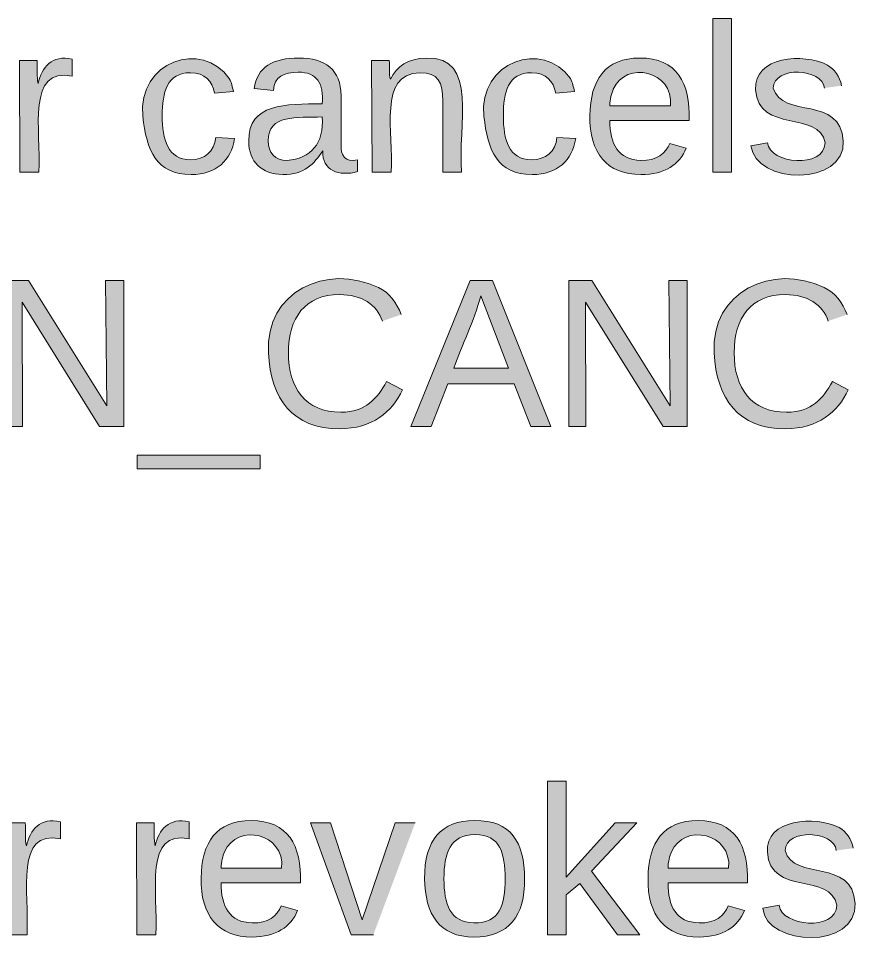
# Model space of a CAD drawing. Extents: x 3 to 1760, y 20 to 1040.
# Drawn here: x 1658.6 to 1720.2, y 625.2 to 693.6 of the extents above; entities that cross this region are included whole.
import ezdxf

# ---------------------------------------------------------------- set-up
doc = ezdxf.new("R2010")
doc.units = 0
doc.header["$MEASUREMENT"] = 0
doc.layers.add('Layer 1', color=7, linetype='Continuous', lineweight=0)

# ---------------------------------------------------------------- blocks, each defined once
blk = doc.blocks.new('Block_207')
at = {"layer": 'Layer 1', "true_color": 0x282c33, "transparency": 33554687}
h = blk.add_hatch(color=250, dxfattribs=at)
h.dxf.hatch_style = 2
edge = h.paths.add_edge_path()
edge.add_spline(control_points=[(1662.54, 689.339), (1659.17, 690.03), (1660.25, 685.407), (1660.077, 682.296), (1660.077, 682.296), (1658.695, 682.296), (1658.695, 682.296), (1658.695, 682.296), (1658.651, 690.506), (1658.651, 690.506), (1658.651, 690.506), (1659.948, 690.506), (1659.948, 690.506), (1659.991, 689.987), (1659.904, 689.252), (1660.034, 688.82), (1660.293, 689.987), (1661.028, 690.938), (1662.54, 690.592), (1662.54, 690.592), (1662.54, 689.339), (1662.54, 689.339)], knot_values=[0, 0, 0, 0, 1, 1, 1, 2, 2, 2, 3, 3, 3, 4, 4, 4, 5, 5, 5, 6, 6, 6, 7, 7, 7, 7], degree=3, periodic=0)
edge.add_line((1662.54, 689.339), (1662.54, 689.339))
at = {"layer": 'Layer 1'}
blk.add_open_spline([(1662.54, 689.339), (1659.17, 690.03), (1660.25, 685.407), (1660.077, 682.296), (1660.077, 682.296), (1658.695, 682.296), (1658.695, 682.296), (1658.695, 682.296), (1658.651, 690.506), (1658.651, 690.506), (1658.651, 690.506), (1659.948, 690.506), (1659.948, 690.506), (1659.991, 689.987), (1659.904, 689.252), (1660.034, 688.82), (1660.293, 689.987), (1661.028, 690.938), (1662.54, 690.592), (1662.54, 690.592), (1662.54, 689.339), (1662.54, 689.339)], degree=3, knots=[0, 0, 0, 0, 1, 1, 1, 2, 2, 2, 3, 3, 3, 4, 4, 4, 5, 5, 5, 6, 6, 6, 7, 7, 7, 7], dxfattribs=at)
blk = doc.blocks.new('Block_206')
at = {"layer": 'Layer 1'}
blk.add_blockref('Block_207', (0, 0), dxfattribs=at)
blk = doc.blocks.new('Block_209')
at = {"layer": 'Layer 1', "true_color": 0x282c33, "transparency": 33554687}
h = blk.add_hatch(color=250, dxfattribs=at)
h.dxf.hatch_style = 2
edge = h.paths.add_edge_path()
edge.add_spline(control_points=[(1709.596, 682.296), (1709.596, 682.296), (1709.596, 693.573), (1709.596, 693.573), (1709.596, 693.573), (1710.979, 693.573), (1710.979, 693.573), (1710.979, 693.573), (1710.979, 682.296), (1710.979, 682.296), (1710.979, 682.296), (1709.596, 682.296), (1709.596, 682.296)], knot_values=[0, 0, 0, 0, 1, 1, 1, 2, 2, 2, 3, 3, 3, 4, 4, 4, 4], degree=3, periodic=0)
edge.add_line((1709.596, 682.296), (1709.596, 682.296))
h = blk.add_hatch(color=250, dxfattribs=at)
h.dxf.hatch_style = 2
edge = h.paths.add_edge_path()
edge.add_spline(control_points=[(1671.225, 689.598), (1669.497, 689.598), (1669.151, 688.172), (1669.151, 686.444), (1669.151, 684.715), (1669.54, 683.203), (1671.225, 683.203), (1672.262, 683.203), (1672.997, 683.808), (1673.083, 684.845), (1673.083, 684.845), (1674.466, 684.759), (1674.466, 684.759), (1674.207, 683.16), (1673.127, 682.123), (1671.269, 682.123), (1668.719, 682.123), (1667.985, 683.894), (1667.725, 686.401), (1667.293, 690.419), (1672.09, 692.061), (1674.077, 689.166), (1674.25, 688.864), (1674.293, 688.561), (1674.38, 688.215), (1674.38, 688.215), (1672.997, 688.086), (1672.997, 688.086), (1672.824, 688.993), (1672.306, 689.598), (1671.225, 689.598)], knot_values=[0, 0, 0, 0, 1, 1, 1, 2, 2, 2, 3, 3, 3, 4, 4, 4, 5, 5, 5, 6, 6, 6, 7, 7, 7, 8, 8, 8, 9, 9, 9, 10, 10, 10, 10], degree=3, periodic=0)
edge.add_line((1671.225, 689.598), (1671.225, 689.598))
h = blk.add_hatch(color=250, dxfattribs=at)
h.dxf.hatch_style = 2
edge = h.paths.add_edge_path()
edge.add_spline(control_points=[(1696.287, 689.598), (1694.559, 689.598), (1694.213, 688.172), (1694.213, 686.444), (1694.213, 684.715), (1694.602, 683.203), (1696.287, 683.203), (1697.324, 683.203), (1698.059, 683.808), (1698.145, 684.845), (1698.145, 684.845), (1699.528, 684.759), (1699.528, 684.759), (1699.269, 683.16), (1698.188, 682.123), (1696.33, 682.123), (1693.781, 682.123), (1693.046, 683.894), (1692.787, 686.401), (1692.355, 690.419), (1697.151, 692.061), (1699.139, 689.166), (1699.312, 688.864), (1699.355, 688.561), (1699.441, 688.215), (1699.441, 688.215), (1698.059, 688.086), (1698.059, 688.086), (1697.886, 688.993), (1697.367, 689.598), (1696.287, 689.598)], knot_values=[0, 0, 0, 0, 1, 1, 1, 2, 2, 2, 3, 3, 3, 4, 4, 4, 5, 5, 5, 6, 6, 6, 7, 7, 7, 8, 8, 8, 9, 9, 9, 10, 10, 10, 10], degree=3, periodic=0)
edge.add_line((1696.287, 689.598), (1696.287, 689.598))
h = blk.add_hatch(color=250, dxfattribs=at)
h.dxf.hatch_style = 2
edge = h.paths.add_edge_path()
edge.add_spline(control_points=[(1680.948, 683.851), (1680.3, 682.944), (1679.608, 682.08), (1678.009, 682.123), (1676.454, 682.166), (1675.503, 683.03), (1675.503, 684.586), (1675.46, 687.351), (1678.225, 687.308), (1680.904, 687.308), (1681.034, 688.82), (1680.516, 689.641), (1679.133, 689.641), (1678.096, 689.598), (1677.361, 689.339), (1677.318, 688.302), (1677.318, 688.302), (1675.892, 688.431), (1675.892, 688.431), (1676.108, 690.03), (1677.318, 690.678), (1679.176, 690.678), (1681.12, 690.678), (1682.287, 689.814), (1682.287, 687.913), (1682.287, 687.913), (1682.287, 684.37), (1682.287, 684.37), (1682.244, 683.506), (1682.59, 682.987), (1683.497, 683.203), (1683.497, 683.203), (1683.497, 682.339), (1683.497, 682.339), (1682.158, 681.95), (1680.861, 682.425), (1680.948, 683.851)], knot_values=[0, 0, 0, 0, 1, 1, 1, 2, 2, 2, 3, 3, 3, 4, 4, 4, 5, 5, 5, 6, 6, 6, 7, 7, 7, 8, 8, 8, 9, 9, 9, 10, 10, 10, 11, 11, 11, 12, 12, 12, 12], degree=3, periodic=0)
edge = h.paths.add_edge_path()
edge.add_spline(control_points=[(1676.929, 684.586), (1676.929, 683.722), (1677.448, 683.16), (1678.312, 683.16), (1680.083, 683.289), (1681.034, 684.413), (1680.904, 686.357), (1679.046, 686.271), (1676.929, 686.573), (1676.929, 684.586)], knot_values=[0, 0, 0, 0, 1, 1, 1, 2, 2, 2, 3, 3, 3, 3], degree=3, periodic=0)
edge.add_line((1676.929, 684.586), (1676.929, 684.586))
h = blk.add_hatch(color=250, dxfattribs=at)
h.dxf.hatch_style = 2
edge = h.paths.add_edge_path()
edge.add_spline(control_points=[(1688.553, 690.678), (1692.398, 690.851), (1690.843, 685.666), (1691.145, 682.296), (1691.145, 682.296), (1689.762, 682.296), (1689.762, 682.296), (1689.762, 682.296), (1689.762, 687.524), (1689.762, 687.524), (1689.762, 688.864), (1689.417, 689.641), (1688.077, 689.598), (1684.966, 689.512), (1686.176, 685.191), (1685.96, 682.296), (1685.96, 682.296), (1684.577, 682.296), (1684.577, 682.296), (1684.577, 682.296), (1684.534, 690.506), (1684.534, 690.506), (1684.534, 690.506), (1685.83, 690.506), (1685.83, 690.506), (1685.874, 690.073), (1685.787, 689.468), (1685.917, 689.123), (1686.392, 690.073), (1687.17, 690.635), (1688.553, 690.678)], knot_values=[0, 0, 0, 0, 1, 1, 1, 2, 2, 2, 3, 3, 3, 4, 4, 4, 5, 5, 5, 6, 6, 6, 7, 7, 7, 8, 8, 8, 9, 9, 9, 10, 10, 10, 10], degree=3, periodic=0)
edge.add_line((1688.553, 690.678), (1688.553, 690.678))
h = blk.add_hatch(color=250, dxfattribs=at)
h.dxf.hatch_style = 2
edge = h.paths.add_edge_path()
edge.add_spline(control_points=[(1704.238, 690.678), (1706.96, 690.678), (1707.954, 688.864), (1707.867, 686.098), (1707.867, 686.098), (1702.034, 686.098), (1702.034, 686.098), (1702.034, 684.37), (1702.639, 683.203), (1704.324, 683.16), (1705.448, 683.117), (1706.182, 683.678), (1706.441, 684.413), (1706.441, 684.413), (1707.651, 684.067), (1707.651, 684.067), (1707.176, 682.857), (1706.053, 682.123), (1704.324, 682.123), (1701.818, 682.123), (1700.522, 683.722), (1700.565, 686.444), (1700.608, 689.08), (1701.688, 690.678), (1704.238, 690.678)], knot_values=[0, 0, 0, 0, 1, 1, 1, 2, 2, 2, 3, 3, 3, 4, 4, 4, 5, 5, 5, 6, 6, 6, 7, 7, 7, 8, 8, 8, 8], degree=3, periodic=0)
edge = h.paths.add_edge_path()
edge.add_spline(control_points=[(1706.485, 687.178), (1706.744, 689.771), (1703.201, 690.506), (1702.293, 688.388), (1702.164, 688.086), (1702.034, 687.654), (1702.034, 687.178), (1702.034, 687.178), (1706.485, 687.178), (1706.485, 687.178)], knot_values=[0, 0, 0, 0, 1, 1, 1, 2, 2, 2, 3, 3, 3, 3], degree=3, periodic=0)
edge.add_line((1706.485, 687.178), (1706.485, 687.178))
h = blk.add_hatch(color=250, dxfattribs=at)
h.dxf.hatch_style = 2
edge = h.paths.add_edge_path()
edge.add_spline(control_points=[(1717.806, 688.475), (1717.676, 689.944), (1714.09, 690.117), (1714.046, 688.475), (1714.695, 686.185), (1719.016, 687.956), (1719.188, 684.586), (1719.361, 681.215), (1712.707, 681.388), (1712.404, 684.24), (1712.404, 684.24), (1713.614, 684.456), (1713.614, 684.456), (1713.787, 682.901), (1717.806, 682.512), (1717.849, 684.456), (1717.417, 686.876), (1712.966, 685.104), (1712.75, 688.345), (1712.577, 690.808), (1716.293, 691.067), (1718.022, 690.16), (1718.54, 689.857), (1718.929, 689.339), (1719.059, 688.648)], knot_values=[0, 0, 0, 0, 1, 1, 1, 2, 2, 2, 3, 3, 3, 4, 4, 4, 5, 5, 5, 6, 6, 6, 7, 7, 7, 8, 8, 8, 8], degree=3, periodic=0)
edge.add_line((1719.059, 688.648), (1717.806, 688.475))
at = {"layer": 'Layer 1'}
for points, knots in [([(1709.596, 682.296), (1709.596, 682.296), (1709.596, 693.573), (1709.596, 693.573), (1709.596, 693.573), (1710.979, 693.573), (1710.979, 693.573), (1710.979, 693.573), (1710.979, 682.296), (1710.979, 682.296), (1710.979, 682.296), (1709.596, 682.296), (1709.596, 682.296)], [0, 0, 0, 0, 1, 1, 1, 2, 2, 2, 3, 3, 3, 4, 4, 4, 4]), ([(1671.225, 689.598), (1669.497, 689.598), (1669.151, 688.172), (1669.151, 686.444), (1669.151, 684.715), (1669.54, 683.203), (1671.225, 683.203), (1672.262, 683.203), (1672.997, 683.808), (1673.083, 684.845), (1673.083, 684.845), (1674.466, 684.759), (1674.466, 684.759), (1674.207, 683.16), (1673.127, 682.123), (1671.269, 682.123), (1668.719, 682.123), (1667.985, 683.894), (1667.725, 686.401), (1667.293, 690.419), (1672.09, 692.061), (1674.077, 689.166), (1674.25, 688.864), (1674.293, 688.561), (1674.38, 688.215), (1674.38, 688.215), (1672.997, 688.086), (1672.997, 688.086), (1672.824, 688.993), (1672.306, 689.598), (1671.225, 689.598)], [0, 0, 0, 0, 1, 1, 1, 2, 2, 2, 3, 3, 3, 4, 4, 4, 5, 5, 5, 6, 6, 6, 7, 7, 7, 8, 8, 8, 9, 9, 9, 10, 10, 10, 10]), ([(1696.287, 689.598), (1694.559, 689.598), (1694.213, 688.172), (1694.213, 686.444), (1694.213, 684.715), (1694.602, 683.203), (1696.287, 683.203), (1697.324, 683.203), (1698.059, 683.808), (1698.145, 684.845), (1698.145, 684.845), (1699.528, 684.759), (1699.528, 684.759), (1699.269, 683.16), (1698.188, 682.123), (1696.33, 682.123), (1693.781, 682.123), (1693.046, 683.894), (1692.787, 686.401), (1692.355, 690.419), (1697.151, 692.061), (1699.139, 689.166), (1699.312, 688.864), (1699.355, 688.561), (1699.441, 688.215), (1699.441, 688.215), (1698.059, 688.086), (1698.059, 688.086), (1697.886, 688.993), (1697.367, 689.598), (1696.287, 689.598)], [0, 0, 0, 0, 1, 1, 1, 2, 2, 2, 3, 3, 3, 4, 4, 4, 5, 5, 5, 6, 6, 6, 7, 7, 7, 8, 8, 8, 9, 9, 9, 10, 10, 10, 10]), ([(1680.948, 683.851), (1680.3, 682.944), (1679.608, 682.08), (1678.009, 682.123), (1676.454, 682.166), (1675.503, 683.03), (1675.503, 684.586), (1675.46, 687.351), (1678.225, 687.308), (1680.904, 687.308), (1681.034, 688.82), (1680.516, 689.641), (1679.133, 689.641), (1678.096, 689.598), (1677.361, 689.339), (1677.318, 688.302), (1677.318, 688.302), (1675.892, 688.431), (1675.892, 688.431), (1676.108, 690.03), (1677.318, 690.678), (1679.176, 690.678), (1681.12, 690.678), (1682.287, 689.814), (1682.287, 687.913), (1682.287, 687.913), (1682.287, 684.37), (1682.287, 684.37), (1682.244, 683.506), (1682.59, 682.987), (1683.497, 683.203), (1683.497, 683.203), (1683.497, 682.339), (1683.497, 682.339), (1682.158, 681.95), (1680.861, 682.425), (1680.948, 683.851)], [0, 0, 0, 0, 1, 1, 1, 2, 2, 2, 3, 3, 3, 4, 4, 4, 5, 5, 5, 6, 6, 6, 7, 7, 7, 8, 8, 8, 9, 9, 9, 10, 10, 10, 11, 11, 11, 12, 12, 12, 12]), ([(1688.553, 690.678), (1692.398, 690.851), (1690.843, 685.666), (1691.145, 682.296), (1691.145, 682.296), (1689.762, 682.296), (1689.762, 682.296), (1689.762, 682.296), (1689.762, 687.524), (1689.762, 687.524), (1689.762, 688.864), (1689.417, 689.641), (1688.077, 689.598), (1684.966, 689.512), (1686.176, 685.191), (1685.96, 682.296), (1685.96, 682.296), (1684.577, 682.296), (1684.577, 682.296), (1684.577, 682.296), (1684.534, 690.506), (1684.534, 690.506), (1684.534, 690.506), (1685.83, 690.506), (1685.83, 690.506), (1685.874, 690.073), (1685.787, 689.468), (1685.917, 689.123), (1686.392, 690.073), (1687.17, 690.635), (1688.553, 690.678)], [0, 0, 0, 0, 1, 1, 1, 2, 2, 2, 3, 3, 3, 4, 4, 4, 5, 5, 5, 6, 6, 6, 7, 7, 7, 8, 8, 8, 9, 9, 9, 10, 10, 10, 10]), ([(1704.238, 690.678), (1706.96, 690.678), (1707.954, 688.864), (1707.867, 686.098), (1707.867, 686.098), (1702.034, 686.098), (1702.034, 686.098), (1702.034, 684.37), (1702.639, 683.203), (1704.324, 683.16), (1705.448, 683.117), (1706.182, 683.678), (1706.441, 684.413), (1706.441, 684.413), (1707.651, 684.067), (1707.651, 684.067), (1707.176, 682.857), (1706.053, 682.123), (1704.324, 682.123), (1701.818, 682.123), (1700.522, 683.722), (1700.565, 686.444), (1700.608, 689.08), (1701.688, 690.678), (1704.238, 690.678)], [0, 0, 0, 0, 1, 1, 1, 2, 2, 2, 3, 3, 3, 4, 4, 4, 5, 5, 5, 6, 6, 6, 7, 7, 7, 8, 8, 8, 8]), ([(1706.485, 687.178), (1706.744, 689.771), (1703.201, 690.506), (1702.293, 688.388), (1702.164, 688.086), (1702.034, 687.654), (1702.034, 687.178), (1702.034, 687.178), (1706.485, 687.178), (1706.485, 687.178)], [0, 0, 0, 0, 1, 1, 1, 2, 2, 2, 3, 3, 3, 3]), ([(1717.806, 688.475), (1717.676, 689.944), (1714.09, 690.117), (1714.046, 688.475), (1714.695, 686.185), (1719.016, 687.956), (1719.188, 684.586), (1719.361, 681.215), (1712.707, 681.388), (1712.404, 684.24), (1712.404, 684.24), (1713.614, 684.456), (1713.614, 684.456), (1713.787, 682.901), (1717.806, 682.512), (1717.849, 684.456), (1717.417, 686.876), (1712.966, 685.104), (1712.75, 688.345), (1712.577, 690.808), (1716.293, 691.067), (1718.022, 690.16), (1718.54, 689.857), (1718.929, 689.339), (1719.059, 688.648)], [0, 0, 0, 0, 1, 1, 1, 2, 2, 2, 3, 3, 3, 4, 4, 4, 5, 5, 5, 6, 6, 6, 7, 7, 7, 8, 8, 8, 8]), ([(1676.929, 684.586), (1676.929, 683.722), (1677.448, 683.16), (1678.312, 683.16), (1680.083, 683.289), (1681.034, 684.413), (1680.904, 686.357), (1679.046, 686.271), (1676.929, 686.573), (1676.929, 684.586)], [0, 0, 0, 0, 1, 1, 1, 2, 2, 2, 3, 3, 3, 3])]:
    blk.add_open_spline(points, degree=3, knots=knots, dxfattribs=at)
blk = doc.blocks.new('Block_208')
at = {"layer": 'Layer 1'}
blk.add_blockref('Block_209', (0, 0), dxfattribs=at)
blk = doc.blocks.new('Block_211')
at = {"layer": 'Layer 1', "true_color": 0x282c33, "transparency": 33554687}
h = blk.add_hatch(color=250, dxfattribs=at)
h.dxf.hatch_style = 2
edge = h.paths.add_edge_path()
edge.add_spline(control_points=[(1685.333, 671.364), (1684.901, 672.573), (1683.821, 673.308), (1682.179, 673.308), (1679.63, 673.308), (1678.42, 671.58), (1678.42, 669.03), (1678.42, 666.438), (1679.673, 664.666), (1682.266, 664.666), (1684.124, 664.666), (1684.945, 665.703), (1685.636, 666.913), (1685.636, 666.913), (1686.803, 666.308), (1686.803, 666.308), (1686.025, 664.666), (1684.599, 663.456), (1682.179, 663.456), (1678.722, 663.456), (1677.124, 665.617), (1676.951, 669.03), (1676.691, 673.524), (1681.228, 675.641), (1685.031, 673.827), (1685.852, 673.438), (1686.37, 672.703), (1686.716, 671.839)], knot_values=[0, 0, 0, 0, 1, 1, 1, 2, 2, 2, 3, 3, 3, 4, 4, 4, 5, 5, 5, 6, 6, 6, 7, 7, 7, 8, 8, 8, 9, 9, 9, 9], degree=3, periodic=0)
edge.add_line((1686.716, 671.839), (1685.333, 671.364))
h = blk.add_hatch(color=250, dxfattribs=at)
h.dxf.hatch_style = 2
edge = h.paths.add_edge_path()
edge.add_spline(control_points=[(1718.087, 671.364), (1717.654, 672.573), (1716.574, 673.308), (1714.932, 673.308), (1712.383, 673.308), (1711.173, 671.58), (1711.173, 669.03), (1711.173, 666.438), (1712.426, 664.666), (1715.019, 664.666), (1716.877, 664.666), (1717.698, 665.703), (1718.389, 666.913), (1718.389, 666.913), (1719.556, 666.308), (1719.556, 666.308), (1718.778, 664.666), (1717.352, 663.456), (1714.932, 663.456), (1711.475, 663.456), (1709.877, 665.617), (1709.704, 669.03), (1709.445, 673.524), (1713.982, 675.641), (1717.784, 673.827), (1718.605, 673.438), (1719.124, 672.703), (1719.469, 671.839)], knot_values=[0, 0, 0, 0, 1, 1, 1, 2, 2, 2, 3, 3, 3, 4, 4, 4, 5, 5, 5, 6, 6, 6, 7, 7, 7, 8, 8, 8, 9, 9, 9, 9], degree=3, periodic=0)
edge.add_line((1719.469, 671.839), (1718.087, 671.364))
h = blk.add_hatch(color=250, dxfattribs=at)
h.dxf.hatch_style = 2
edge = h.paths.add_edge_path()
edge.add_spline(control_points=[(1664.549, 663.629), (1664.549, 663.629), (1658.846, 672.746), (1658.846, 672.746), (1658.846, 672.746), (1658.889, 663.629), (1658.889, 663.629), (1658.889, 663.629), (1657.636, 663.629), (1657.636, 663.629), (1657.636, 663.629), (1657.636, 674.345), (1657.636, 674.345), (1657.636, 674.345), (1659.321, 674.345), (1659.321, 674.345), (1659.321, 674.345), (1665.068, 665.141), (1665.068, 665.141), (1665.068, 665.141), (1664.982, 674.345), (1664.982, 674.345), (1664.982, 674.345), (1666.321, 674.345), (1666.321, 674.345), (1666.321, 674.345), (1666.321, 663.629), (1666.321, 663.629), (1666.321, 663.629), (1664.549, 663.629), (1664.549, 663.629)], knot_values=[0, 0, 0, 0, 1, 1, 1, 2, 2, 2, 3, 3, 3, 4, 4, 4, 5, 5, 5, 6, 6, 6, 7, 7, 7, 8, 8, 8, 9, 9, 9, 10, 10, 10, 10], degree=3, periodic=0)
edge.add_line((1664.549, 663.629), (1664.549, 663.629))
h = blk.add_hatch(color=250, dxfattribs=at)
h.dxf.hatch_style = 2
edge = h.paths.add_edge_path()
edge.add_spline(control_points=[(1696.222, 663.629), (1696.222, 663.629), (1695.012, 666.74), (1695.012, 666.74), (1695.012, 666.74), (1690.13, 666.74), (1690.13, 666.74), (1690.13, 666.74), (1688.92, 663.629), (1688.92, 663.629), (1688.92, 663.629), (1687.407, 663.629), (1687.407, 663.629), (1687.407, 663.629), (1691.772, 674.345), (1691.772, 674.345), (1691.772, 674.345), (1693.414, 674.345), (1693.414, 674.345), (1693.414, 674.345), (1697.691, 663.629), (1697.691, 663.629), (1697.691, 663.629), (1696.222, 663.629), (1696.222, 663.629)], knot_values=[0, 0, 0, 0, 1, 1, 1, 2, 2, 2, 3, 3, 3, 4, 4, 4, 5, 5, 5, 6, 6, 6, 7, 7, 7, 8, 8, 8, 8], degree=3, periodic=0)
edge = h.paths.add_edge_path()
edge.add_spline(control_points=[(1694.58, 667.907), (1694.58, 667.907), (1692.549, 673.222), (1692.549, 673.222), (1692.031, 671.277), (1691.21, 669.678), (1690.562, 667.907), (1690.562, 667.907), (1694.58, 667.907), (1694.58, 667.907)], knot_values=[0, 0, 0, 0, 1, 1, 1, 2, 2, 2, 3, 3, 3, 3], degree=3, periodic=0)
edge.add_line((1694.58, 667.907), (1694.58, 667.907))
h = blk.add_hatch(color=250, dxfattribs=at)
h.dxf.hatch_style = 2
edge = h.paths.add_edge_path()
edge.add_spline(control_points=[(1705.945, 663.629), (1705.945, 663.629), (1700.241, 672.746), (1700.241, 672.746), (1700.241, 672.746), (1700.284, 663.629), (1700.284, 663.629), (1700.284, 663.629), (1699.031, 663.629), (1699.031, 663.629), (1699.031, 663.629), (1699.031, 674.345), (1699.031, 674.345), (1699.031, 674.345), (1700.716, 674.345), (1700.716, 674.345), (1700.716, 674.345), (1706.463, 665.141), (1706.463, 665.141), (1706.463, 665.141), (1706.377, 674.345), (1706.377, 674.345), (1706.377, 674.345), (1707.716, 674.345), (1707.716, 674.345), (1707.716, 674.345), (1707.716, 663.629), (1707.716, 663.629), (1707.716, 663.629), (1705.945, 663.629), (1705.945, 663.629)], knot_values=[0, 0, 0, 0, 1, 1, 1, 2, 2, 2, 3, 3, 3, 4, 4, 4, 5, 5, 5, 6, 6, 6, 7, 7, 7, 8, 8, 8, 9, 9, 9, 10, 10, 10, 10], degree=3, periodic=0)
edge.add_line((1705.945, 663.629), (1705.945, 663.629))
h = blk.add_hatch(color=250, dxfattribs=at)
h.dxf.hatch_style = 2
edge = h.paths.add_edge_path()
edge.add_spline(control_points=[(1667.315, 660.518), (1667.315, 660.518), (1667.315, 661.512), (1667.315, 661.512), (1667.315, 661.512), (1676.346, 661.512), (1676.346, 661.512), (1676.346, 661.512), (1676.346, 660.518), (1676.346, 660.518), (1676.346, 660.518), (1667.315, 660.518), (1667.315, 660.518)], knot_values=[0, 0, 0, 0, 1, 1, 1, 2, 2, 2, 3, 3, 3, 4, 4, 4, 4], degree=3, periodic=0)
edge.add_line((1667.315, 660.518), (1667.315, 660.518))
at = {"layer": 'Layer 1'}
for points, knots in [([(1685.333, 671.364), (1684.901, 672.573), (1683.821, 673.308), (1682.179, 673.308), (1679.63, 673.308), (1678.42, 671.58), (1678.42, 669.03), (1678.42, 666.438), (1679.673, 664.666), (1682.266, 664.666), (1684.124, 664.666), (1684.945, 665.703), (1685.636, 666.913), (1685.636, 666.913), (1686.803, 666.308), (1686.803, 666.308), (1686.025, 664.666), (1684.599, 663.456), (1682.179, 663.456), (1678.722, 663.456), (1677.124, 665.617), (1676.951, 669.03), (1676.691, 673.524), (1681.228, 675.641), (1685.031, 673.827), (1685.852, 673.438), (1686.37, 672.703), (1686.716, 671.839)], [0, 0, 0, 0, 1, 1, 1, 2, 2, 2, 3, 3, 3, 4, 4, 4, 5, 5, 5, 6, 6, 6, 7, 7, 7, 8, 8, 8, 9, 9, 9, 9]), ([(1718.087, 671.364), (1717.654, 672.573), (1716.574, 673.308), (1714.932, 673.308), (1712.383, 673.308), (1711.173, 671.58), (1711.173, 669.03), (1711.173, 666.438), (1712.426, 664.666), (1715.019, 664.666), (1716.877, 664.666), (1717.698, 665.703), (1718.389, 666.913), (1718.389, 666.913), (1719.556, 666.308), (1719.556, 666.308), (1718.778, 664.666), (1717.352, 663.456), (1714.932, 663.456), (1711.475, 663.456), (1709.877, 665.617), (1709.704, 669.03), (1709.445, 673.524), (1713.982, 675.641), (1717.784, 673.827), (1718.605, 673.438), (1719.124, 672.703), (1719.469, 671.839)], [0, 0, 0, 0, 1, 1, 1, 2, 2, 2, 3, 3, 3, 4, 4, 4, 5, 5, 5, 6, 6, 6, 7, 7, 7, 8, 8, 8, 9, 9, 9, 9]), ([(1664.549, 663.629), (1664.549, 663.629), (1658.846, 672.746), (1658.846, 672.746), (1658.846, 672.746), (1658.889, 663.629), (1658.889, 663.629), (1658.889, 663.629), (1657.636, 663.629), (1657.636, 663.629), (1657.636, 663.629), (1657.636, 674.345), (1657.636, 674.345), (1657.636, 674.345), (1659.321, 674.345), (1659.321, 674.345), (1659.321, 674.345), (1665.068, 665.141), (1665.068, 665.141), (1665.068, 665.141), (1664.982, 674.345), (1664.982, 674.345), (1664.982, 674.345), (1666.321, 674.345), (1666.321, 674.345), (1666.321, 674.345), (1666.321, 663.629), (1666.321, 663.629), (1666.321, 663.629), (1664.549, 663.629), (1664.549, 663.629)], [0, 0, 0, 0, 1, 1, 1, 2, 2, 2, 3, 3, 3, 4, 4, 4, 5, 5, 5, 6, 6, 6, 7, 7, 7, 8, 8, 8, 9, 9, 9, 10, 10, 10, 10]), ([(1696.222, 663.629), (1696.222, 663.629), (1695.012, 666.74), (1695.012, 666.74), (1695.012, 666.74), (1690.13, 666.74), (1690.13, 666.74), (1690.13, 666.74), (1688.92, 663.629), (1688.92, 663.629), (1688.92, 663.629), (1687.407, 663.629), (1687.407, 663.629), (1687.407, 663.629), (1691.772, 674.345), (1691.772, 674.345), (1691.772, 674.345), (1693.414, 674.345), (1693.414, 674.345), (1693.414, 674.345), (1697.691, 663.629), (1697.691, 663.629), (1697.691, 663.629), (1696.222, 663.629), (1696.222, 663.629)], [0, 0, 0, 0, 1, 1, 1, 2, 2, 2, 3, 3, 3, 4, 4, 4, 5, 5, 5, 6, 6, 6, 7, 7, 7, 8, 8, 8, 8]), ([(1705.945, 663.629), (1705.945, 663.629), (1700.241, 672.746), (1700.241, 672.746), (1700.241, 672.746), (1700.284, 663.629), (1700.284, 663.629), (1700.284, 663.629), (1699.031, 663.629), (1699.031, 663.629), (1699.031, 663.629), (1699.031, 674.345), (1699.031, 674.345), (1699.031, 674.345), (1700.716, 674.345), (1700.716, 674.345), (1700.716, 674.345), (1706.463, 665.141), (1706.463, 665.141), (1706.463, 665.141), (1706.377, 674.345), (1706.377, 674.345), (1706.377, 674.345), (1707.716, 674.345), (1707.716, 674.345), (1707.716, 674.345), (1707.716, 663.629), (1707.716, 663.629), (1707.716, 663.629), (1705.945, 663.629), (1705.945, 663.629)], [0, 0, 0, 0, 1, 1, 1, 2, 2, 2, 3, 3, 3, 4, 4, 4, 5, 5, 5, 6, 6, 6, 7, 7, 7, 8, 8, 8, 9, 9, 9, 10, 10, 10, 10]), ([(1694.58, 667.907), (1694.58, 667.907), (1692.549, 673.222), (1692.549, 673.222), (1692.031, 671.277), (1691.21, 669.678), (1690.562, 667.907), (1690.562, 667.907), (1694.58, 667.907), (1694.58, 667.907)], [0, 0, 0, 0, 1, 1, 1, 2, 2, 2, 3, 3, 3, 3]), ([(1667.315, 660.518), (1667.315, 660.518), (1667.315, 661.512), (1667.315, 661.512), (1667.315, 661.512), (1676.346, 661.512), (1676.346, 661.512), (1676.346, 661.512), (1676.346, 660.518), (1676.346, 660.518), (1676.346, 660.518), (1667.315, 660.518), (1667.315, 660.518)], [0, 0, 0, 0, 1, 1, 1, 2, 2, 2, 3, 3, 3, 4, 4, 4, 4])]:
    blk.add_open_spline(points, degree=3, knots=knots, dxfattribs=at)
blk = doc.blocks.new('Block_210')
at = {"layer": 'Layer 1'}
blk.add_blockref('Block_211', (0, 0), dxfattribs=at)
blk = doc.blocks.new('Block_214')
at = {"layer": 'Layer 1', "true_color": 0x282c33, "transparency": 33554687}
h = blk.add_hatch(color=250, dxfattribs=at)
h.dxf.hatch_style = 2
edge = h.paths.add_edge_path()
edge.add_spline(control_points=[(1661.676, 633.339), (1658.306, 634.03), (1659.386, 629.407), (1659.213, 626.296), (1659.213, 626.296), (1657.83, 626.296), (1657.83, 626.296), (1657.83, 626.296), (1657.787, 634.506), (1657.787, 634.506), (1657.787, 634.506), (1659.083, 634.506), (1659.083, 634.506), (1659.127, 633.987), (1659.04, 633.252), (1659.17, 632.82), (1659.429, 633.987), (1660.164, 634.938), (1661.676, 634.592), (1661.676, 634.592), (1661.676, 633.339), (1661.676, 633.339)], knot_values=[0, 0, 0, 0, 1, 1, 1, 2, 2, 2, 3, 3, 3, 4, 4, 4, 5, 5, 5, 6, 6, 6, 7, 7, 7, 7], degree=3, periodic=0)
edge.add_line((1661.676, 633.339), (1661.676, 633.339))
at = {"layer": 'Layer 1'}
blk.add_open_spline([(1661.676, 633.339), (1658.306, 634.03), (1659.386, 629.407), (1659.213, 626.296), (1659.213, 626.296), (1657.83, 626.296), (1657.83, 626.296), (1657.83, 626.296), (1657.787, 634.506), (1657.787, 634.506), (1657.787, 634.506), (1659.083, 634.506), (1659.083, 634.506), (1659.127, 633.987), (1659.04, 633.252), (1659.17, 632.82), (1659.429, 633.987), (1660.164, 634.938), (1661.676, 634.592), (1661.676, 634.592), (1661.676, 633.339), (1661.676, 633.339)], degree=3, knots=[0, 0, 0, 0, 1, 1, 1, 2, 2, 2, 3, 3, 3, 4, 4, 4, 5, 5, 5, 6, 6, 6, 7, 7, 7, 7], dxfattribs=at)
blk = doc.blocks.new('Block_213')
at = {"layer": 'Layer 1'}
blk.add_blockref('Block_214', (0, 0), dxfattribs=at)
blk = doc.blocks.new('Block_216')
at = {"layer": 'Layer 1', "true_color": 0x282c33, "transparency": 33554687}
h = blk.add_hatch(color=250, dxfattribs=at)
h.dxf.hatch_style = 2
edge = h.paths.add_edge_path()
edge.add_spline(control_points=[(1702.596, 626.296), (1702.596, 626.296), (1699.83, 630.055), (1699.83, 630.055), (1699.83, 630.055), (1698.836, 629.234), (1698.836, 629.234), (1698.836, 629.234), (1698.836, 626.296), (1698.836, 626.296), (1698.836, 626.296), (1697.454, 626.296), (1697.454, 626.296), (1697.454, 626.296), (1697.454, 637.573), (1697.454, 637.573), (1697.454, 637.573), (1698.836, 637.573), (1698.836, 637.573), (1698.836, 637.573), (1698.836, 630.53), (1698.836, 630.53), (1698.836, 630.53), (1702.423, 634.506), (1702.423, 634.506), (1702.423, 634.506), (1704.022, 634.506), (1704.022, 634.506), (1704.022, 634.506), (1700.695, 630.962), (1700.695, 630.962), (1700.695, 630.962), (1704.238, 626.296), (1704.238, 626.296), (1704.238, 626.296), (1702.596, 626.296), (1702.596, 626.296)], knot_values=[0, 0, 0, 0, 1, 1, 1, 2, 2, 2, 3, 3, 3, 4, 4, 4, 5, 5, 5, 6, 6, 6, 7, 7, 7, 8, 8, 8, 9, 9, 9, 10, 10, 10, 11, 11, 11, 12, 12, 12, 12], degree=3, periodic=0)
edge.add_line((1702.596, 626.296), (1702.596, 626.296))
h = blk.add_hatch(color=250, dxfattribs=at)
h.dxf.hatch_style = 2
edge = h.paths.add_edge_path()
edge.add_spline(control_points=[(1718.67, 632.475), (1718.54, 633.944), (1714.954, 634.117), (1714.911, 632.475), (1715.559, 630.185), (1719.88, 631.956), (1720.053, 628.586), (1720.225, 625.215), (1713.571, 625.388), (1713.269, 628.24), (1713.269, 628.24), (1714.478, 628.456), (1714.478, 628.456), (1714.651, 626.901), (1718.67, 626.512), (1718.713, 628.456), (1718.281, 630.876), (1713.83, 629.104), (1713.614, 632.345), (1713.441, 634.808), (1717.157, 635.067), (1718.886, 634.16), (1719.404, 633.857), (1719.793, 633.339), (1719.923, 632.648)], knot_values=[0, 0, 0, 0, 1, 1, 1, 2, 2, 2, 3, 3, 3, 4, 4, 4, 5, 5, 5, 6, 6, 6, 7, 7, 7, 8, 8, 8, 8], degree=3, periodic=0)
edge.add_line((1719.923, 632.648), (1718.67, 632.475))
h = blk.add_hatch(color=250, dxfattribs=at)
h.dxf.hatch_style = 2
edge = h.paths.add_edge_path()
edge.add_spline(control_points=[(1671.139, 633.339), (1667.769, 634.03), (1668.849, 629.407), (1668.676, 626.296), (1668.676, 626.296), (1667.293, 626.296), (1667.293, 626.296), (1667.293, 626.296), (1667.25, 634.506), (1667.25, 634.506), (1667.25, 634.506), (1668.546, 634.506), (1668.546, 634.506), (1668.59, 633.987), (1668.503, 633.252), (1668.633, 632.82), (1668.892, 633.987), (1669.627, 634.938), (1671.139, 634.592), (1671.139, 634.592), (1671.139, 633.339), (1671.139, 633.339)], knot_values=[0, 0, 0, 0, 1, 1, 1, 2, 2, 2, 3, 3, 3, 4, 4, 4, 5, 5, 5, 6, 6, 6, 7, 7, 7, 7], degree=3, periodic=0)
edge.add_line((1671.139, 633.339), (1671.139, 633.339))
h = blk.add_hatch(color=250, dxfattribs=at)
h.dxf.hatch_style = 2
edge = h.paths.add_edge_path()
edge.add_spline(control_points=[(1675.676, 634.678), (1678.398, 634.678), (1679.392, 632.864), (1679.306, 630.098), (1679.306, 630.098), (1673.472, 630.098), (1673.472, 630.098), (1673.472, 628.37), (1674.077, 627.203), (1675.762, 627.16), (1676.886, 627.117), (1677.62, 627.678), (1677.88, 628.413), (1677.88, 628.413), (1679.09, 628.067), (1679.09, 628.067), (1678.614, 626.857), (1677.491, 626.123), (1675.762, 626.123), (1673.256, 626.123), (1671.96, 627.722), (1672.003, 630.444), (1672.046, 633.08), (1673.127, 634.678), (1675.676, 634.678)], knot_values=[0, 0, 0, 0, 1, 1, 1, 2, 2, 2, 3, 3, 3, 4, 4, 4, 5, 5, 5, 6, 6, 6, 7, 7, 7, 8, 8, 8, 8], degree=3, periodic=0)
edge = h.paths.add_edge_path()
edge.add_spline(control_points=[(1677.923, 631.178), (1678.182, 633.771), (1674.639, 634.506), (1673.732, 632.388), (1673.602, 632.086), (1673.472, 631.654), (1673.472, 631.178), (1673.472, 631.178), (1677.923, 631.178), (1677.923, 631.178)], knot_values=[0, 0, 0, 0, 1, 1, 1, 2, 2, 2, 3, 3, 3, 3], degree=3, periodic=0)
edge.add_line((1677.923, 631.178), (1677.923, 631.178))
h = blk.add_hatch(color=250, dxfattribs=at)
h.dxf.hatch_style = 2
edge = h.paths.add_edge_path()
edge.add_spline(control_points=[(1684.664, 626.296), (1684.664, 626.296), (1683.022, 626.296), (1683.022, 626.296), (1683.022, 626.296), (1680.04, 634.506), (1680.04, 634.506), (1680.04, 634.506), (1681.509, 634.506), (1681.509, 634.506), (1681.509, 634.506), (1683.843, 627.376), (1683.843, 627.376), (1683.843, 627.376), (1686.262, 634.506), (1686.262, 634.506), (1686.262, 634.506), (1687.732, 634.506), (1687.732, 634.506)], knot_values=[0, 0, 0, 0, 1, 1, 1, 2, 2, 2, 3, 3, 3, 4, 4, 4, 5, 5, 5, 6, 6, 6, 6], degree=3, periodic=0)
edge.add_line((1687.732, 634.506), (1684.664, 626.296))
h = blk.add_hatch(color=250, dxfattribs=at)
h.dxf.hatch_style = 2
edge = h.paths.add_edge_path()
edge.add_spline(control_points=[(1692.096, 634.678), (1694.775, 634.722), (1695.769, 633.08), (1695.769, 630.401), (1695.812, 627.678), (1694.602, 626.123), (1692.053, 626.123), (1689.503, 626.123), (1688.466, 627.808), (1688.423, 630.401), (1688.423, 633.252), (1689.633, 634.678), (1692.096, 634.678)], knot_values=[0, 0, 0, 0, 1, 1, 1, 2, 2, 2, 3, 3, 3, 4, 4, 4, 4], degree=3, periodic=0)
edge = h.paths.add_edge_path()
edge.add_spline(control_points=[(1692.053, 627.16), (1693.954, 627.117), (1694.343, 628.499), (1694.343, 630.401), (1694.343, 632.259), (1693.997, 633.641), (1692.139, 633.641), (1690.281, 633.641), (1689.849, 632.259), (1689.849, 630.401), (1689.849, 628.543), (1690.281, 627.203), (1692.053, 627.16)], knot_values=[0, 0, 0, 0, 1, 1, 1, 2, 2, 2, 3, 3, 3, 4, 4, 4, 4], degree=3, periodic=0)
edge.add_line((1692.053, 627.16), (1692.053, 627.16))
h = blk.add_hatch(color=250, dxfattribs=at)
h.dxf.hatch_style = 2
edge = h.paths.add_edge_path()
edge.add_spline(control_points=[(1708.515, 634.678), (1711.238, 634.678), (1712.232, 632.864), (1712.145, 630.098), (1712.145, 630.098), (1706.312, 630.098), (1706.312, 630.098), (1706.312, 628.37), (1706.917, 627.203), (1708.602, 627.16), (1709.725, 627.117), (1710.46, 627.678), (1710.719, 628.413), (1710.719, 628.413), (1711.929, 628.067), (1711.929, 628.067), (1711.454, 626.857), (1710.33, 626.123), (1708.602, 626.123), (1706.096, 626.123), (1704.799, 627.722), (1704.843, 630.444), (1704.886, 633.08), (1705.966, 634.678), (1708.515, 634.678)], knot_values=[0, 0, 0, 0, 1, 1, 1, 2, 2, 2, 3, 3, 3, 4, 4, 4, 5, 5, 5, 6, 6, 6, 7, 7, 7, 8, 8, 8, 8], degree=3, periodic=0)
edge = h.paths.add_edge_path()
edge.add_spline(control_points=[(1710.762, 631.178), (1711.022, 633.771), (1707.478, 634.506), (1706.571, 632.388), (1706.441, 632.086), (1706.312, 631.654), (1706.312, 631.178), (1706.312, 631.178), (1710.762, 631.178), (1710.762, 631.178)], knot_values=[0, 0, 0, 0, 1, 1, 1, 2, 2, 2, 3, 3, 3, 3], degree=3, periodic=0)
edge.add_line((1710.762, 631.178), (1710.762, 631.178))
at = {"layer": 'Layer 1'}
for points, knots in [([(1702.596, 626.296), (1702.596, 626.296), (1699.83, 630.055), (1699.83, 630.055), (1699.83, 630.055), (1698.836, 629.234), (1698.836, 629.234), (1698.836, 629.234), (1698.836, 626.296), (1698.836, 626.296), (1698.836, 626.296), (1697.454, 626.296), (1697.454, 626.296), (1697.454, 626.296), (1697.454, 637.573), (1697.454, 637.573), (1697.454, 637.573), (1698.836, 637.573), (1698.836, 637.573), (1698.836, 637.573), (1698.836, 630.53), (1698.836, 630.53), (1698.836, 630.53), (1702.423, 634.506), (1702.423, 634.506), (1702.423, 634.506), (1704.022, 634.506), (1704.022, 634.506), (1704.022, 634.506), (1700.695, 630.962), (1700.695, 630.962), (1700.695, 630.962), (1704.238, 626.296), (1704.238, 626.296), (1704.238, 626.296), (1702.596, 626.296), (1702.596, 626.296)], [0, 0, 0, 0, 1, 1, 1, 2, 2, 2, 3, 3, 3, 4, 4, 4, 5, 5, 5, 6, 6, 6, 7, 7, 7, 8, 8, 8, 9, 9, 9, 10, 10, 10, 11, 11, 11, 12, 12, 12, 12]), ([(1718.67, 632.475), (1718.54, 633.944), (1714.954, 634.117), (1714.911, 632.475), (1715.559, 630.185), (1719.88, 631.956), (1720.053, 628.586), (1720.225, 625.215), (1713.571, 625.388), (1713.269, 628.24), (1713.269, 628.24), (1714.478, 628.456), (1714.478, 628.456), (1714.651, 626.901), (1718.67, 626.512), (1718.713, 628.456), (1718.281, 630.876), (1713.83, 629.104), (1713.614, 632.345), (1713.441, 634.808), (1717.157, 635.067), (1718.886, 634.16), (1719.404, 633.857), (1719.793, 633.339), (1719.923, 632.648)], [0, 0, 0, 0, 1, 1, 1, 2, 2, 2, 3, 3, 3, 4, 4, 4, 5, 5, 5, 6, 6, 6, 7, 7, 7, 8, 8, 8, 8]), ([(1671.139, 633.339), (1667.769, 634.03), (1668.849, 629.407), (1668.676, 626.296), (1668.676, 626.296), (1667.293, 626.296), (1667.293, 626.296), (1667.293, 626.296), (1667.25, 634.506), (1667.25, 634.506), (1667.25, 634.506), (1668.546, 634.506), (1668.546, 634.506), (1668.59, 633.987), (1668.503, 633.252), (1668.633, 632.82), (1668.892, 633.987), (1669.627, 634.938), (1671.139, 634.592), (1671.139, 634.592), (1671.139, 633.339), (1671.139, 633.339)], [0, 0, 0, 0, 1, 1, 1, 2, 2, 2, 3, 3, 3, 4, 4, 4, 5, 5, 5, 6, 6, 6, 7, 7, 7, 7]), ([(1675.676, 634.678), (1678.398, 634.678), (1679.392, 632.864), (1679.306, 630.098), (1679.306, 630.098), (1673.472, 630.098), (1673.472, 630.098), (1673.472, 628.37), (1674.077, 627.203), (1675.762, 627.16), (1676.886, 627.117), (1677.62, 627.678), (1677.88, 628.413), (1677.88, 628.413), (1679.09, 628.067), (1679.09, 628.067), (1678.614, 626.857), (1677.491, 626.123), (1675.762, 626.123), (1673.256, 626.123), (1671.96, 627.722), (1672.003, 630.444), (1672.046, 633.08), (1673.127, 634.678), (1675.676, 634.678)], [0, 0, 0, 0, 1, 1, 1, 2, 2, 2, 3, 3, 3, 4, 4, 4, 5, 5, 5, 6, 6, 6, 7, 7, 7, 8, 8, 8, 8]), ([(1677.923, 631.178), (1678.182, 633.771), (1674.639, 634.506), (1673.732, 632.388), (1673.602, 632.086), (1673.472, 631.654), (1673.472, 631.178), (1673.472, 631.178), (1677.923, 631.178), (1677.923, 631.178)], [0, 0, 0, 0, 1, 1, 1, 2, 2, 2, 3, 3, 3, 3]), ([(1684.664, 626.296), (1684.664, 626.296), (1683.022, 626.296), (1683.022, 626.296), (1683.022, 626.296), (1680.04, 634.506), (1680.04, 634.506), (1680.04, 634.506), (1681.509, 634.506), (1681.509, 634.506), (1681.509, 634.506), (1683.843, 627.376), (1683.843, 627.376), (1683.843, 627.376), (1686.262, 634.506), (1686.262, 634.506), (1686.262, 634.506), (1687.732, 634.506), (1687.732, 634.506)], [0, 0, 0, 0, 1, 1, 1, 2, 2, 2, 3, 3, 3, 4, 4, 4, 5, 5, 5, 6, 6, 6, 6]), ([(1692.096, 634.678), (1694.775, 634.722), (1695.769, 633.08), (1695.769, 630.401), (1695.812, 627.678), (1694.602, 626.123), (1692.053, 626.123), (1689.503, 626.123), (1688.466, 627.808), (1688.423, 630.401), (1688.423, 633.252), (1689.633, 634.678), (1692.096, 634.678)], [0, 0, 0, 0, 1, 1, 1, 2, 2, 2, 3, 3, 3, 4, 4, 4, 4]), ([(1708.515, 634.678), (1711.238, 634.678), (1712.232, 632.864), (1712.145, 630.098), (1712.145, 630.098), (1706.312, 630.098), (1706.312, 630.098), (1706.312, 628.37), (1706.917, 627.203), (1708.602, 627.16), (1709.725, 627.117), (1710.46, 627.678), (1710.719, 628.413), (1710.719, 628.413), (1711.929, 628.067), (1711.929, 628.067), (1711.454, 626.857), (1710.33, 626.123), (1708.602, 626.123), (1706.096, 626.123), (1704.799, 627.722), (1704.843, 630.444), (1704.886, 633.08), (1705.966, 634.678), (1708.515, 634.678)], [0, 0, 0, 0, 1, 1, 1, 2, 2, 2, 3, 3, 3, 4, 4, 4, 5, 5, 5, 6, 6, 6, 7, 7, 7, 8, 8, 8, 8]), ([(1710.762, 631.178), (1711.022, 633.771), (1707.478, 634.506), (1706.571, 632.388), (1706.441, 632.086), (1706.312, 631.654), (1706.312, 631.178), (1706.312, 631.178), (1710.762, 631.178), (1710.762, 631.178)], [0, 0, 0, 0, 1, 1, 1, 2, 2, 2, 3, 3, 3, 3]), ([(1692.053, 627.16), (1693.954, 627.117), (1694.343, 628.499), (1694.343, 630.401), (1694.343, 632.259), (1693.997, 633.641), (1692.139, 633.641), (1690.281, 633.641), (1689.849, 632.259), (1689.849, 630.401), (1689.849, 628.543), (1690.281, 627.203), (1692.053, 627.16)], [0, 0, 0, 0, 1, 1, 1, 2, 2, 2, 3, 3, 3, 4, 4, 4, 4])]:
    blk.add_open_spline(points, degree=3, knots=knots, dxfattribs=at)
blk = doc.blocks.new('Block_215')
at = {"layer": 'Layer 1'}
blk.add_blockref('Block_216', (0, 0), dxfattribs=at)
blk = doc.blocks.new('Block_205')
at = {"layer": 'Layer 1'}
for name in ['Block_206', 'Block_208', 'Block_210', 'Block_213', 'Block_215']:
    blk.add_blockref(name, (0, 0), dxfattribs=at)
blk = doc.blocks.new('Block_0')
at = {"layer": 'Layer 1'}
blk.add_blockref('Block_205', (0, 0), dxfattribs=at)

msp = doc.modelspace()

# ---------------------------------------------------------------- block references
at = {"layer": 'Layer 1'}
msp.add_blockref('Block_0', (0, 0), dxfattribs=at)

doc.saveas('drawing.dxf')
